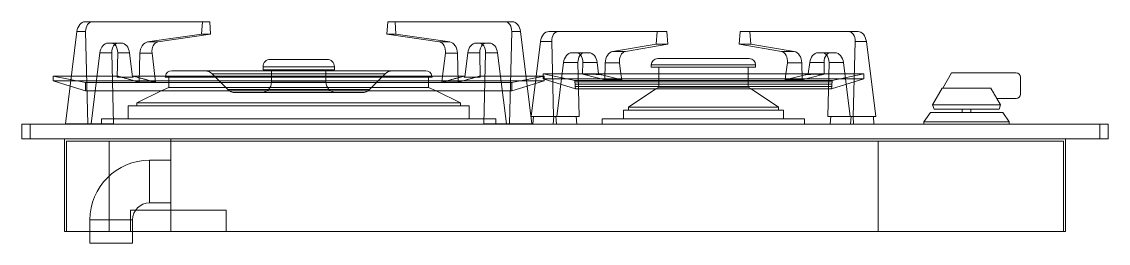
# Model space of a CAD drawing. Header units: millimetres. Extents: x 672 to 2210, y -749 to -11.
# Drawn here: x 1700 to 2210, y -749 to -645 of the extents above; entities that cross this region are included whole.
import ezdxf

# ---------------------------------------------------------------- set-up
doc = ezdxf.new("R2010")
doc.units = ezdxf.units.MM

# ---------------------------------------------------------------- blocks, each defined once
blk = doc.blocks.new('A$C3A237A13')
at = {"color": 0, "linetype": 'Continuous', "lineweight": 0, "extrusion": (0, 1, 0)}
for p, q in [((33.19, 98.58), (29.75, 98.58)), ((88.24, 98.58), (33.19, 98.58)), ((84.8, 98.58), (84.37, 92.78)), ((88.67, 92.78), (88.24, 98.58)), ((171.78, 98.58), (171.35, 92.78)), ((226.83, 98.58), (171.78, 98.58)), ((175.65, 92.78), (175.22, 98.58)), ((230.27, 98.58), (226.83, 98.58)), ((20.5, 50.58), (25.87, 93.93)), ((30, 93.93), (25.87, 93.93)), ((30, 93.93), (31.07, 50.58)), ((84.37, 92.78), (59.06, 89.08)), ((63.91, 89.08), (88.67, 92.78)), ((88.67, 92.78), (84.37, 92.78)), ((171.35, 92.78), (196.11, 89.08)), ((175.65, 92.78), (171.35, 92.78)), ((200.96, 89.08), (175.65, 92.78)), ((228.95, 50.58), (230.02, 93.93)), ((234.15, 93.93), (230.02, 93.93)), ((234.15, 93.93), (239.52, 50.58)), ((251.99, 94), (247.43, 94)), ((302.85, 94), (251.99, 94)), ((298.28, 94), (297.84, 88.06)), ((303.29, 88.06), (302.85, 94)), ((337.17, 94), (336.73, 88.06)), ((388.03, 94), (337.17, 94)), ((342.18, 88.06), (341.74, 94)), ((392.59, 94), (388.03, 94)), ((45.45, 88.58), (40.53, 88.58)), ((45.45, 88.58), (46.78, 88.58)), ((63.91, 89.08), (59.06, 89.08)), ((200.96, 89.08), (196.11, 89.08)), ((213.24, 88.58), (214.57, 88.58)), ((219.49, 88.58), (214.57, 88.58)), ((239.16, 54), (243.55, 89.35)), ((248.81, 89.35), (243.55, 89.35)), ((248.81, 89.35), (249.68, 54)), ((297.84, 88.06), (277.38, 84.57)), ((283.34, 84.57), (303.29, 88.06)), ((303.29, 88.06), (297.84, 88.06)), ((336.73, 88.06), (356.68, 84.57)), ((342.18, 88.06), (336.73, 88.06)), ((362.64, 84.57), (342.18, 88.06)), ((390.34, 54), (391.21, 89.35)), ((396.47, 89.35), (391.21, 89.35)), ((396.47, 89.35), (400.86, 54)), ((36.65, 83.93), (32.52, 50.58)), ((42.27, 83.93), (36.65, 83.93)), ((43.09, 50.58), (42.27, 83.93)), ((44.76, 72.58), (45.04, 83.93)), ((50.65, 83.93), (45.04, 83.93)), ((50.65, 83.93), (52.06, 72.58)), ((55.51, 83.75), (55.17, 70.15)), ((61.15, 83.75), (55.51, 83.75)), ((62.48, 73.04), (61.15, 83.75)), ((198.87, 83.75), (197.54, 73.04)), ((204.51, 83.75), (198.87, 83.75)), ((204.85, 70.15), (204.51, 83.75)), ((207.96, 72.58), (209.37, 83.93)), ((214.98, 83.93), (209.37, 83.93)), ((214.98, 83.93), (215.26, 72.58)), ((217.75, 83.93), (216.93, 50.58)), ((223.37, 83.93), (217.75, 83.93)), ((227.5, 50.58), (223.37, 83.93)), ((264.26, 84), (258.21, 84)), ((264.26, 84), (266.28, 84)), ((283.34, 84.57), (277.38, 84.57)), ((362.64, 84.57), (356.68, 84.57)), ((373.74, 84), (375.76, 84)), ((381.81, 84), (375.76, 84)), ((113.26, 77.41), (130.01, 77.41)), ((113.26, 75.91), (113.26, 77.41)), ((116.76, 80.91), (130.01, 80.91)), ((130.01, 80.91), (143.26, 80.91)), ((130.01, 77.41), (146.76, 77.41)), ((146.76, 75.91), (146.76, 77.41)), ((254.33, 79.35), (251.19, 54)), ((261.08, 79.35), (254.33, 79.35)), ((261.7, 54), (261.08, 79.35)), ((263.28, 74.1), (263.41, 79.35)), ((270.15, 79.35), (263.41, 79.35)), ((270.15, 79.35), (270.8, 74.1)), ((273.88, 79.26), (273.69, 71.33)), ((280.64, 79.26), (273.88, 79.26)), ((281.28, 74.1), (280.64, 79.26)), ((295.51, 78.3), (320.01, 78.3)), ((295.51, 77.3), (295.51, 78.3)), ((295.51, 77.3), (320.01, 77.3)), ((298.51, 81.3), (320.01, 81.3)), ((299.01, 74.1), (299.01, 77.3)), ((320.01, 81.3), (341.51, 81.3)), ((320.01, 78.3), (344.51, 78.3)), ((320.01, 77.3), (344.51, 77.3)), ((341.01, 74.1), (341.01, 77.3)), ((344.51, 77.3), (344.51, 78.3)), ((359.38, 79.26), (358.74, 74.1)), ((366.14, 79.26), (359.38, 79.26)), ((366.33, 71.33), (366.14, 79.26)), ((369.22, 74.1), (369.87, 79.35)), ((376.61, 79.35), (369.87, 79.35)), ((376.61, 79.35), (376.74, 74.1)), ((378.94, 79.35), (378.32, 54)), ((385.69, 79.35), (378.94, 79.35)), ((388.83, 54), (385.69, 79.35)), ((14.81, 73.04), (23.28, 73.04)), ((14.81, 70.84), (14.81, 73.04)), ((30.01, 70.04), (14.81, 73.04)), ((23.28, 73.04), (42.54, 73.04)), ((42.54, 73.04), (44.77, 73.04)), ((44.98, 72.52), (44.76, 72.58)), ((52.06, 72.58), (44.76, 72.58)), ((44.77, 73.04), (45.01, 73.04)), ((52.06, 72.58), (52.29, 72.52)), ((52.25, 73.04), (207.77, 73.04)), ((62.84, 70.15), (62.48, 73.04)), ((67.4, 72.5), (130.01, 72.5)), ((69.01, 67.75), (69.01, 72.5)), ((70.4, 75.5), (130.01, 75.5)), ((85.88, 75.5), (174.14, 75.5)), ((89.41, 74.04), (130.01, 74.04)), ((96.73, 66.72), (89.41, 74.04)), ((113.26, 75.91), (130.01, 75.91)), ((117.26, 75.5), (117.26, 75.91)), ((117.26, 70.26), (117.26, 75.5)), ((130.01, 75.91), (146.76, 75.91)), ((130.01, 75.5), (189.62, 75.5)), ((130.01, 74.04), (170.61, 74.04)), ((130.01, 72.5), (192.62, 72.5)), ((142.76, 75.5), (142.76, 75.91)), ((142.76, 70.26), (142.76, 75.5)), ((163.29, 66.72), (170.61, 74.04)), ((191.01, 67.75), (191.01, 72.5)), ((197.54, 73.04), (197.18, 70.15)), ((207.73, 72.52), (207.96, 72.58)), ((215.26, 72.58), (207.96, 72.58)), ((215.01, 73.04), (215.25, 73.04)), ((215.26, 72.58), (215.04, 72.52)), ((215.25, 73.04), (217.48, 73.04)), ((217.48, 73.04), (236.74, 73.04)), ((230.01, 70.04), (245.21, 73.04)), ((236.74, 73.04), (241.53, 73.04)), ((241.53, 73.04), (245.21, 73.04)), ((244.7, 74.1), (261.2, 74.1)), ((259.6, 71.02), (244.7, 74.1)), ((244.7, 71.82), (244.7, 74.1)), ((244.7, 71.82), (261.26, 71.82)), ((259.92, 67.04), (244.7, 71.82)), ((245.21, 70.84), (245.21, 73.04)), ((261.2, 74.1), (378.82, 74.1)), ((261.26, 71.82), (378.76, 71.82)), ((263.28, 74.06), (263.28, 74.1)), ((273.69, 71.33), (264.66, 73.64)), ((270.8, 74.1), (270.81, 74.06)), ((272.25, 73.64), (281.62, 71.33)), ((281.62, 71.33), (281.28, 74.1)), ((299.01, 67.9), (299.01, 74.1)), ((341.01, 67.9), (341.01, 74.1)), ((358.74, 74.1), (358.4, 71.33)), ((358.4, 71.33), (367.77, 73.64)), ((375.36, 73.64), (366.33, 71.33)), ((369.21, 74.06), (369.22, 74.1)), ((376.74, 74.1), (376.74, 74.06)), ((378.76, 71.82), (395.32, 71.82)), ((378.82, 74.1), (395.32, 74.1)), ((380.1, 67.04), (395.32, 71.82)), ((380.42, 71.02), (395.32, 74.1)), ((395.32, 71.82), (395.32, 74.1)), ((432.32, 67.3), (436.48, 74.5)), ((466.81, 74.5), (436.48, 74.5)), ((468.81, 64.5), (468.81, 72.5)), ((14.81, 70.84), (23.01, 70.84)), ((22.7, 68.35), (14.81, 70.84)), ((30.01, 66.04), (22.7, 68.35)), ((23.01, 70.84), (42.59, 70.84)), ((30.01, 70.04), (130.01, 70.04)), ((30.01, 66.04), (30.01, 70.04)), ((42.59, 70.84), (130.01, 70.84)), ((69.01, 67.75), (65.47, 66.04)), ((69.01, 67.75), (130.01, 67.75)), ((96.73, 66.72), (130.01, 66.72)), ((117.26, 70.26), (130.01, 70.26)), ((130.01, 70.84), (217.43, 70.84)), ((130.01, 70.26), (142.76, 70.26)), ((130.01, 70.04), (230.01, 70.04)), ((130.01, 67.75), (191.01, 67.75)), ((130.01, 66.72), (163.29, 66.72)), ((191.01, 67.75), (194.55, 66.04)), ((217.43, 70.84), (237.01, 70.84)), ((230.01, 66.04), (230.01, 70.04)), ((230.01, 66.04), (237.32, 68.35)), ((237.01, 70.84), (241.26, 70.84)), ((237.32, 68.35), (241.09, 69.54)), ((241.09, 69.54), (245.21, 70.84)), ((241.26, 70.84), (245.21, 70.84)), ((259.6, 71.02), (380.42, 71.02)), ((259.66, 70.32), (259.6, 71.02)), ((259.66, 70.32), (380.36, 70.32)), ((259.75, 69.23), (259.66, 70.32)), ((259.75, 69.23), (380.27, 69.23)), ((259.83, 68.13), (259.75, 69.23)), ((259.83, 68.13), (380.19, 68.13)), ((259.92, 67.04), (259.83, 68.13)), ((259.92, 67.04), (261.38, 67.04)), ((261.38, 67.04), (378.64, 67.04)), ((281.62, 71.33), (273.69, 71.33)), ((297.7, 67.04), (284.76, 58.5)), ((299.01, 67.9), (297.7, 67.04)), ((299.01, 67.9), (320.01, 67.9)), ((320.01, 67.9), (341.01, 67.9)), ((341.01, 67.9), (342.32, 67.04)), ((342.32, 67.04), (355.26, 58.5)), ((366.33, 71.33), (358.4, 71.33)), ((378.64, 67.04), (380.1, 67.04)), ((380.1, 67.04), (380.19, 68.13)), ((380.19, 68.13), (380.27, 69.23)), ((380.27, 69.23), (380.36, 70.32)), ((380.36, 70.32), (380.42, 71.02)), ((432.01, 67.3), (427.51, 59.5)), ((432.01, 67.3), (454.91, 67.3)), ((30.01, 66.04), (42.71, 66.04)), ((42.71, 66.04), (130.01, 66.04)), ((65.47, 66.04), (54.01, 60.5)), ((159.76, 65.26), (100.26, 65.26)), ((100.27, 65.26), (130.01, 65.26)), ((130.01, 66.04), (217.31, 66.04)), ((130.01, 65.26), (159.75, 65.26)), ((194.55, 66.04), (206.01, 60.5)), ((217.31, 66.04), (230.01, 66.04)), ((457.7, 62.5), (466.81, 62.5)), ((457.78, 62.5), (459.51, 59.5)), ((50.01, 59), (130.01, 59)), ((50.01, 53), (50.01, 59)), ((54.01, 60.5), (130.01, 60.5)), ((54.01, 59), (54.01, 60.5)), ((130.01, 60.5), (206.01, 60.5)), ((130.01, 59), (210.01, 59)), ((206.01, 59), (206.01, 60.5)), ((210.01, 53), (210.01, 59)), ((282.51, 57), (320.01, 57)), ((282.51, 53), (282.51, 57)), ((284.76, 58.5), (320.01, 58.5)), ((284.76, 57), (284.76, 58.5)), ((320.01, 58.5), (355.26, 58.5)), ((320.01, 57), (357.51, 57)), ((355.26, 57), (355.26, 58.5)), ((357.51, 53), (357.51, 57)), ((427.51, 59.5), (459.51, 59.5)), ((428.25, 57.5), (427.51, 59.5)), ((428.25, 57.5), (458.77, 57.5)), ((441.51, 56), (441.51, 57.5)), ((445.51, 56), (445.51, 57.5)), ((458.77, 57.5), (459.51, 59.5)), ((37.51, 53), (43.03, 53)), ((37.51, 50.5), (37.51, 53)), ((43.03, 53), (130.01, 53)), ((130.01, 53), (216.99, 53)), ((216.99, 53), (222.51, 53)), ((222.51, 50.5), (222.51, 53)), ((249.68, 54), (239.16, 54)), ((239.97, 50.5), (240.23, 54)), ((249.77, 54), (249.51, 50.5)), ((249.68, 54), (250.74, 54)), ((250.74, 54), (251, 50.5)), ((260.28, 54), (250.74, 54)), ((260.28, 54), (261.7, 54)), ((260.54, 50.5), (260.28, 54)), ((272.51, 53), (320.01, 53)), ((272.51, 50.5), (272.51, 53)), ((320.01, 53), (367.51, 53)), ((367.51, 50.5), (367.51, 53)), ((378.32, 54), (379.74, 54)), ((379.74, 54), (379.48, 50.5)), ((389.28, 54), (379.74, 54)), ((389.02, 50.5), (389.28, 54)), ((389.28, 54), (390.34, 54)), ((390.51, 50.5), (390.25, 54)), ((400.86, 54), (390.34, 54)), ((399.79, 54), (400.05, 50.5)), ((426.51, 56), (423.51, 51.6)), ((423.51, 51.6), (463.51, 51.6)), ((423.51, 50.5), (423.51, 51.6)), ((426.51, 56), (460.51, 56)), ((460.51, 56), (463.51, 51.6)), ((463.51, 50.5), (463.51, 51.6)), ((4, 50.49), (0, 50.49)), ((0, 50.49), (0, 43.5)), ((4, 50.49), (4, 43.5)), ((4.01, 49.5), (4, 49.5)), ((506.01, 50.5), (4.01, 50.5)), ((4.01, 50.5), (4.01, 43.5)), ((31.07, 50.58), (20.5, 50.58)), ((21.55, 50.5), (21.56, 50.58)), ((31.07, 50.58), (32.13, 50.58)), ((31.1, 50.58), (31.1, 50.5)), ((32.13, 50.58), (32.14, 50.5)), ((41.68, 50.58), (32.13, 50.58)), ((41.68, 50.58), (43.09, 50.58)), ((41.68, 50.5), (41.68, 50.58)), ((216.93, 50.58), (218.34, 50.58)), ((218.34, 50.58), (218.34, 50.5)), ((227.89, 50.58), (218.34, 50.58)), ((227.88, 50.5), (227.89, 50.58)), ((227.89, 50.58), (228.95, 50.58)), ((228.92, 50.5), (228.92, 50.58)), ((239.52, 50.58), (228.95, 50.58)), ((238.46, 50.58), (238.47, 50.5)), ((506.01, 50.5), (506.01, 43.5)), ((506.02, 49.5), (506.01, 49.5)), ((506.02, 50.49), (506.02, 43.5)), ((510.02, 50.49), (506.02, 50.49)), ((510.02, 50.49), (510.02, 43.5)), ((0, 43.5), (4, 43.5)), ((4, 44.5), (4.01, 44.5)), ((4.01, 43.5), (506.01, 43.5)), ((20.01, 43.5), (20.01, 0)), ((489.01, 42.5), (21.01, 42.5)), ((21.01, 42.5), (21.01, 0)), ((41.01, 42.5), (41.01, 0)), ((70.01, 43.5), (70.01, 0)), ((402.01, 42.5), (402.01, 0)), ((489.01, 42.5), (489.01, 0)), ((490.01, 43.5), (490.01, 0)), ((506.01, 44.5), (506.02, 44.5)), ((506.02, 43.5), (510.02, 43.5)), ((60.01, 13.5), (60.01, 33.5)), ((60.01, 33.5), (70.01, 33.5)), ((60.01, 13.5), (70.01, 13.5)), ((32.01, 5.5), (52.01, 5.5)), ((32.01, 5.5), (32.01, 0)), ((96.01, 10), (51.01, 10)), ((51.01, 10), (51.01, 0)), ((52.01, 5.5), (52.01, 0)), ((96.01, 10), (96.01, 0)), ((20.01, 0), (490.01, 0)), ((32.01, 0), (32.01, -5.5)), ((52.01, 0), (52.01, -5.5)), ((52.01, -5.5), (32.01, -5.5))]:
    blk.add_line(p, q, dxfattribs=at)
at = {"color": 0, "linetype": 'Continuous', "lineweight": 0, "extrusion": (0, 0, -1)}
for centre, radius, start, end in [((-116.76, 77.41), 3.5, 0, 90), ((-143.26, 77.41), 3.5, 90, 180), ((-298.51, 78.3), 3, 0, 90), ((-341.51, 78.3), 3, 90, 180), ((-70.4, 72.5), 3, 0, 10.3698), ((-70.4, 72.5), 3, 10.3698, 90), ((-85.88, 70.5), 5, 89.8977, 90), ((-85.88, 70.5), 5, 90, 134.9277), ((-174.14, 70.5), 5, 45.0723, 90), ((-174.14, 70.5), 5, 90, 90.1023), ((-189.62, 72.5), 3, 90, 169.6302), ((-189.62, 72.5), 3, 169.6302, 180), ((-466.81, 72.5), 2, 90, 180), ((-100.26, 70.26), 5, 270, 314.9277), ((-112.26, 70.26), 5, 180, 270), ((-147.76, 70.26), 5, 270, 360), ((-159.76, 70.26), 5, 225.0723, 270), ((-100.26, 70.26), 5, 269.8977, 270), ((-159.76, 70.26), 5, 270, 270.1023), ((-466.81, 64.5), 2, 180, 270), ((-60.01, 5.5), 28, 0, 90)]:
    blk.add_arc(centre, radius, start, end, dxfattribs=at)
at = {"color": 0, "linetype": 'Continuous', "lineweight": 0}
blk.add_arc((60.01, 5.5), 8, 90, 180, dxfattribs=at)
at = {"color": 0, "linetype": 'Continuous', "lineweight": 0, "extrusion": (0, 0, -1)}
for centre, major_axis, ratio, start_param, end_param in [((29.37, 93.58), (0.73, 4.97), 0.699463, -1.603094, -0.102496), ((230.65, 93.58), (-0.73, 4.97), 0.699463, 0.102496, 1.603094), ((247.05, 89), (0.73, 4.97), 0.699463, -1.602954, -0.102496), ((392.97, 89), (-0.73, 4.97), 0.699463, 0.102496, 1.602954), ((45.82, 83.58), (-0.73, 4.97), 0.699463, -1.398102, 0.102496), ((47.15, 83.58), (-0.73, 4.97), 0.699463, 0.102496, 1.603094), ((64.65, 84.11), (-0.73, 4.97), 0.699463, -1.538499, -0.001655), ((195.37, 84.11), (0.73, 4.97), 0.699463, 0.001655, 1.538499), ((212.87, 83.58), (0.73, 4.97), 0.699463, -1.603094, -0.102496), ((214.2, 83.58), (0.73, 4.97), 0.699463, -0.102496, 1.398102), ((264.63, 79), (-0.73, 4.97), 0.699463, -1.397962, 0.102496), ((266.65, 79), (-0.73, 4.97), 0.699463, 0.102496, 1.602954), ((284.14, 79.61), (-0.73, 4.97), 0.699463, -1.538639, -0.018776), ((355.88, 79.61), (0.73, 4.97), 0.699463, 0.018776, 1.538639), ((373.37, 79), (0.73, 4.97), 0.699463, -1.602954, -0.102496), ((375.39, 79), (0.73, 4.97), 0.699463, -0.102496, 1.397962), ((130.01, 52.03), (115.19, -14.73), 0.123879, -2.41693, -2.327137), ((130.01, 121.71), (81.91, -1096.04), 0.073909, 1.531423, 1.531898), ((130.01, 121.71), (-81.91, -1096.04), 0.073909, -1.531898, -1.531423), ((130.01, 52.03), (115.19, 14.73), 0.123879, -0.814456, -0.724663), ((295.68, 66.79), (31.66, -6.4), 0.097653, -2.959668, -2.423599), ((344.34, 66.79), (31.66, 6.4), 0.097653, -0.717994, -0.181924)]:
    blk.add_ellipse(centre, major_axis=major_axis, ratio=ratio, start_param=start_param, end_param=end_param, dxfattribs=at)
at = {"color": 0, "linetype": 'Continuous', "lineweight": 0}
for centre, major_axis, ratio, start_param, end_param in [((33.56, 93.58), (-0.73, 4.97), 0.699463, -0.102496, 1.398102), ((226.46, 93.58), (0.73, 4.97), 0.699463, -1.398102, 0.102496), ((252.36, 89), (-0.73, 4.97), 0.699463, -0.102496, 1.397962), ((387.66, 89), (0.73, 4.97), 0.699463, -1.397962, 0.102496), ((40.15, 83.58), (0.73, 4.97), 0.699463, 0.102496, 1.603094), ((41.49, 83.58), (0.73, 4.97), 0.699463, -0.449036, 0.102496), ((41.49, 83.58), (0.73, 4.97), 0.699463, -1.398102, -0.449036), ((59.06, 84.11), (0.73, 4.97), 0.699463, 0.206646, 1.74349), ((200.96, 84.11), (-0.73, 4.97), 0.699463, -1.74349, -0.206646), ((218.53, 83.58), (-0.73, 4.97), 0.699463, 0.449036, 1.398102), ((218.53, 83.58), (-0.73, 4.97), 0.699463, -0.102496, 0.449036), ((219.87, 83.58), (-0.73, 4.97), 0.699463, -1.603094, -0.102496), ((257.83, 79), (0.73, 4.97), 0.699463, 0.102496, 1.602954), ((259.86, 79), (0.73, 4.97), 0.699463, -0.528411, 0.102496), ((259.86, 79), (0.73, 4.97), 0.699463, -1.397962, -0.528411), ((277.43, 79.61), (0.73, 4.97), 0.699463, 0.223767, 1.74363), ((362.59, 79.61), (-0.73, 4.97), 0.699463, -1.74363, -0.223767), ((380.16, 79), (-0.73, 4.97), 0.699463, 0.528411, 1.397962), ((380.16, 79), (-0.73, 4.97), 0.699463, -0.102496, 0.528411), ((382.19, 79), (-0.73, 4.97), 0.699463, -1.602954, -0.102496), ((130.01, 121.71), (81.91, 1096.04), 0.073909, 1.620741, 1.621216), ((130.01, 121.71), (-81.91, 1096.04), 0.073909, -1.621216, -1.620741)]:
    blk.add_ellipse(centre, major_axis=major_axis, ratio=ratio, start_param=start_param, end_param=end_param, dxfattribs=at)
for points, weights in [([(55.17, 70.15), (50.44, 71.5), (45.01, 73.04)], [1.00019077686, 1.00240951927, 1]), ([(52.25, 73.04), (57.9, 71.5), (62.84, 70.15)], [1, 1.0024095181, 1.00019077676]), ([(197.18, 70.15), (202.12, 71.5), (207.77, 73.04)], [1.00019077676, 1.0024095181, 1]), ([(215.01, 73.04), (209.58, 71.5), (204.85, 70.15)], [1, 1.00240951913, 1.00019077685]), ([(263.28, 74.06), (263.98, 73.85), (264.66, 73.64)], [1.00015412003, 1.00087971153, 1.00142401335]), ([(270.81, 74.06), (267.05, 73.98), (263.28, 74.06)], [1.00143466343, 1.00403599653, 1.00143466343]), ([(272.25, 73.64), (271.54, 73.85), (270.81, 74.06)], [1.00142401335, 1.00087971153, 1.00015412003]), ([(369.21, 74.06), (368.48, 73.85), (367.77, 73.64)], [1.00015412003, 1.00087971153, 1.00142401335]), ([(376.74, 74.06), (372.97, 73.98), (369.21, 74.06)], [1.00143466343, 1.00403599653, 1.00143466343]), ([(375.36, 73.64), (376.04, 73.85), (376.74, 74.06)], [1.00142401335, 1.00087971152, 1.00015412003]), ([(62.84, 70.15), (59.01, 70.09), (55.17, 70.15)], [1.07384454629, 1.07545126352, 1.07384454629]), ([(204.85, 70.15), (201.01, 70.09), (197.18, 70.15)], [1.07384454629, 1.07545126352, 1.07384454629]), ([(454.91, 67.3), (456.15, 65.16), (457.7, 62.5)], [1, 1.00591731472, 1])]:
    blk.add_rational_spline(points, weights, degree=2, dxfattribs=at)

msp = doc.modelspace()

# ---------------------------------------------------------------- block references
msp.add_blockref('A$C3A237A13', (1699.99, -743.6))

doc.saveas('drawing.dxf')
